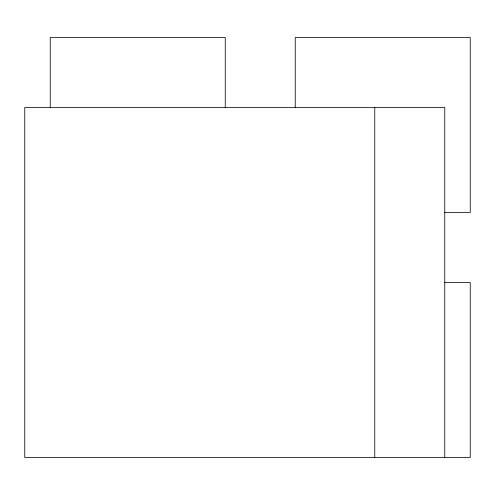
<?xml version="1.0" encoding="UTF-8"?>
<svg xmlns="http://www.w3.org/2000/svg" width="495" height="495" viewBox="0 0 495 495"><rect width="100%" height="100%" fill="white"/><g stroke="black" fill="none" stroke-linecap="round" stroke-linejoin="round"><path stroke-width="0.74" d="M444.807 212.497L470.25 212.497L470.25 37.496L295.243 37.496L295.243 107.65M444.807 282.503L470.25 282.503L470.25 457.504L24.75 457.504L24.75 107.495L444.764 107.495L444.764 457.504M374.758 107.495L374.758 457.504M225.244 107.65L225.244 37.496L50.236 37.496L50.236 107.65"/></g></svg>
